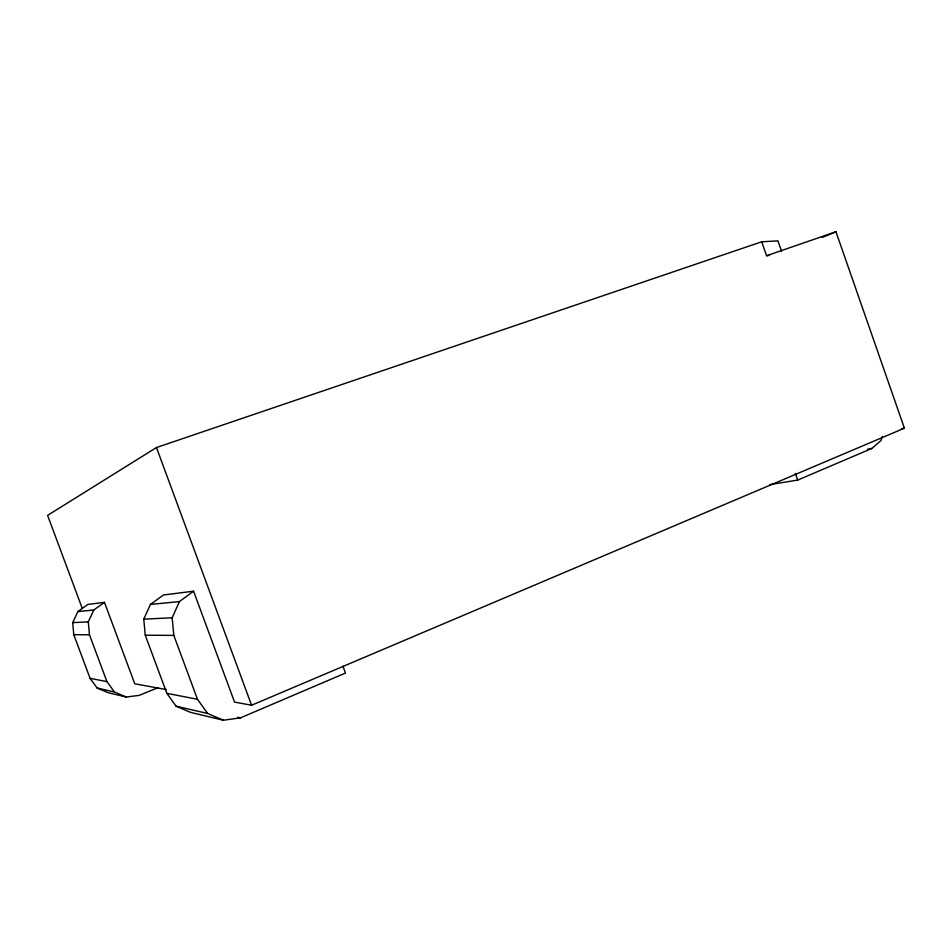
<?xml version="1.0" encoding="UTF-8"?>
<svg xmlns="http://www.w3.org/2000/svg" width="952" height="952" viewBox="0 0 952 952"><rect width="100%" height="100%" fill="white"/><g stroke="black" fill="none" stroke-linecap="round" stroke-linejoin="round"><path stroke-width="1.43" d="M882.314 436.385L880.921 440.597L871.853 448.452L797.74 480.07L769.966 484.604M342.91 666.102L345.457 673.064L240.499 717.844L223.399 720.236L207.619 713.464L197.492 699.303L173.823 635.401L172.157 617.777L179.428 601.581L193.577 591.204L234.549 702.112L251.578 705.242L904.4 428.174L835.963 231.764L766.574 255.731L761.695 241.784L156.473 447.535L47.6 515.377L82.217 608.268M223.399 720.236L190.555 712.382L176.096 706.206L166.838 693.318L145.263 635.198L143.776 619.157L150.452 604.425L163.458 594.976L193.577 591.204M158.163 687.606L139.182 695.365L126.283 697.031L114.454 692.009L106.921 681.608L89.476 634.794L88.298 621.87L93.808 609.994L104.47 602.354L134.767 683.798L166.374 689.593M126.283 697.031L108.171 692.699L97.104 688.01L90.059 678.312L73.768 634.675L72.697 622.632L77.862 611.565L87.846 604.437L104.47 602.354M822.242 237.405L835.963 231.764M901.556 428.733L904.4 428.174M867.498 449.237L871.853 448.452M766.574 255.731L769.466 255.374M77.862 611.565L93.808 609.994M150.452 604.425L179.428 601.581M761.695 241.784L777.927 240.88L781.532 251.173M72.697 622.632L88.298 621.87M143.776 619.157L172.157 617.777M73.768 634.675L89.476 634.794M145.263 635.198L173.823 635.401M90.059 678.312L106.921 681.608M166.838 693.318L197.492 699.303M237.655 717.213L240.499 717.844M97.104 688.01L114.454 692.009M176.096 706.206L207.619 713.464M156.473 447.535L251.578 705.242M795.396 473.418L797.74 480.07"/></g></svg>
